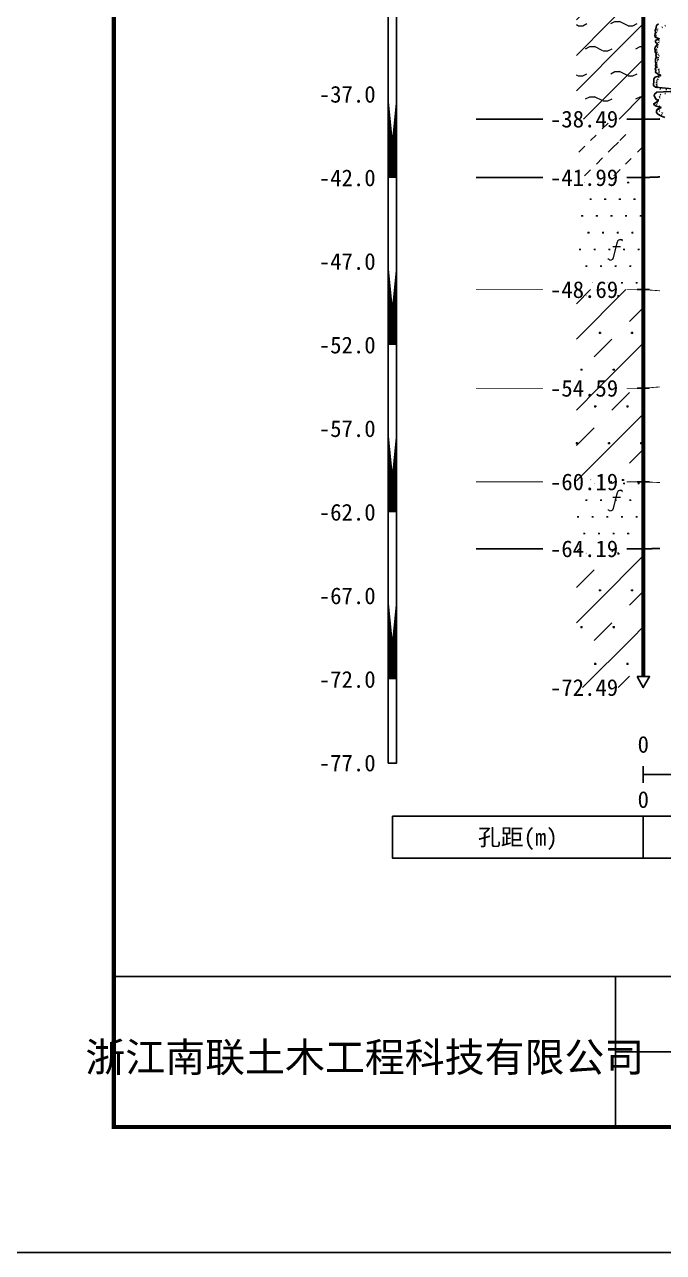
# Model space of a CAD drawing. Extents: x -37 to 3540, y -1485 to 297.
# Drawn here: x 2709.1 to 2785.5, y -594 to -447.1 of the extents above; entities that cross this region are included whole.
import ezdxf
from ezdxf.enums import TextEntityAlignment as Align

# ---------------------------------------------------------------- set-up
doc = ezdxf.new("R2010")
doc.units = 0
doc.linetypes.add('DOT', pattern=[6.35, 0, -6.35])
doc.layers.get('0').update_dxf_attribs({"linetype": 'CONTINUOUS'})
for name, color, linetype in [('CURVE', 200, 'CONTINUOUS'), ('FRAME', 7, 'CONTINUOUS'), ('HOLE', 41, 'CONTINUOUS'), ('RULER', 7, 'CONTINUOUS'), ('STRATUM', 241, 'CONTINUOUS')]:
    doc.layers.add(name, color=color, linetype=linetype)
doc.layers.add('HATCH', color=7, linetype='CONTINUOUS', lineweight=13)
doc.styles.add('ST', font='')
doc.styles.get('ST').set_extended_font_data('SimSun')
pattern_1 = [(82.875, (2698.9702, -595.206), (0.000369, 10.000176), [0.0893, -80.5337]), (143.13, (2699.0712, -595.2818), (-29.999964, 20.000054), [0.12627, -49.87373]), (172.875, (2699.2484, -595.304), (-70.000246, 9.99966), [0.17857, -80.44443]), (206.565, (2699.427, -595.2147), (-9.9997, -9.99969), [0.19954, -22.16046]), (243.435, (2699.516, -595.0363), (9e-06, -9.9997), [0.19954, -22.16146]), (255.964, (2699.6054, -594.679), (-0.0002, -9.9995), [0.36813, -40.86287]), (255.964, (2699.9155, -593.439), (-0.0002, -9.9995), [1.2784, -39.9526]), (255.964, (2699.984, -593.165), (-0.0002, -9.9995), [0.28235, -40.94865]), (216.87, (2700.1742, -592.9108), (-9.999982, -10.000018), [0.12627, -49.87373]), (243.435, (2700.073, -592.9865), (9e-06, -9.9997), [0.19954, -22.16146]), (206.565, (2700.3527, -592.8215), (-9.9997, -9.99969), [0.19954, -22.16046]), (172.875, (2700.5298, -592.8437), (-70.000246, 9.99966), [0.17857, -80.44443]), (143.13, (2700.6309, -592.9194), (-29.999964, 20.000054), [0.12627, -49.87373]), (82.875, (2700.6198, -593.008), (0.000369, 10.000176), [0.0893, -80.5337]), (0, (2699.475, -593.66), (0, 10), [0.89286, -9.10714]), (0, (2699.8298, -594), (1, 2), [0, -1.75]), (0, (2699.8048, -593.975), (1, 2), [0, -1.75]), (0, (2699.8048, -594), (1, 2), [0, -1.75]), (0, (2699.7798, -594), (1, 2), [0, -1.75]), (0, (2699.8048, -594.025), (1, 2), [0, -1.75])]
pattern_2 = [(45, (2699.805, -594), (-4.24264, 4.24264), [10, 0]), (45, (2700.866, -597.182), (-2.12132, 6.36396), [3, -3])]
pattern_3 = [(82.875, (2697.9687, -596.6533), (0.00081, 22.00039), [0.1964, -177.1742]), (143.13, (2698.191, -596.82), (-65.99992, 44.00012), [0.2778, -109.7222]), (172.875, (2698.5807, -596.8687), (-154.00054, 21.999253), [0.3929, -176.9777]), (206.565, (2698.973, -596.672), (-21.99935, -21.9993), [0.439, -48.753]), (243.435, (2699.17, -596.28), (2e-05, -21.9993), [0.439, -48.7552]), (255.964, (2699.366, -595.494), (-0.00044, -21.9989), [0.8099, -89.8983]), (255.964, (2700.048, -592.7656), (-0.00044, -21.9989), [2.8124, -87.8958]), (255.964, (2700.199, -592.163), (-0.00044, -21.9989), [0.6212, -90.087]), (216.87, (2700.6174, -591.6037), (-21.99996, -22.00004), [0.2778, -109.7222]), (243.435, (2700.395, -591.77), (2e-05, -21.9993), [0.439, -48.7552]), (206.565, (2701.01, -591.407), (-21.99935, -21.9993), [0.439, -48.753]), (172.875, (2701.4, -591.456), (-154.00054, 21.999253), [0.3929, -176.9777]), (143.13, (2701.622, -591.6228), (-65.99992, 44.00012), [0.2778, -109.7222]), (82.875, (2701.5978, -591.8177), (0.00081, 22.00039), [0.1964, -177.1742]), (0, (2699.08, -593.252), (0, 22), [1.9643, -20.0357]), (0, (2699.86, -594), (2.2, 4.4), [0, -3.85]), (0, (2699.805, -593.945), (2.2, 4.4), [0, -3.85]), (0, (2699.805, -594), (2.2, 4.4), [0, -3.85]), (0, (2699.75, -594), (2.2, 4.4), [0, -3.85]), (0, (2699.805, -594.055), (2.2, 4.4), [0, -3.85])]

# ---------------------------------------------------------------- blocks, each defined once
blk = doc.blocks.new('图签_A3长')
for p, q in [((0, 18), (-380, 18)), ((-380, 18), (-380, 0)), ((-320, 0), (-320, 18)), ((-320, 9), (0, 9)), ((-380, 0), (0, 0))]:
    blk.add_line(p, q)
at = {"style": 'ST'}
for tag, p in [('01＿单位名称', (-349.98, 8.36)), ('02＿工程名称', (-271.3, 5.16)), ('04＿工程编号', (-176.51, 4.65)), ('05＿日期', (-35.59, 4.65)), ('06＿图号', (-11.16, 4.91))]:
    blk.add_attdef(tag, text='', height=3.5, dxfattribs=at).set_placement(p, align=Align.MIDDLE_CENTER)
at = {"style": 'ST', "width": 0.85}
blk.add_attdef('03＿图件名称', text='', height=3, dxfattribs=at).set_placement((-205.49, 5.05), align=Align.MIDDLE_CENTER)

msp = doc.modelspace()

# ---------------------------------------------------------------- hatches: boundary and pattern name
at = {"layer": 'HATCH'}
h = msp.add_hatch(dxfattribs=at)
h.set_pattern_fill('YNNT', color=251, style=0)
h.set_pattern_definition([(45, (2699.8048, -594), (-2.12132, 2.12132), [10, 0]), (26.565, (2700.879, -594.2536), (5.999823, 5.999812), [0.567, -12.849]), (0, (2700.312, -594.2536), (0, 6), [0.567, -5.433]), (26.565, (2698.2235, -594), (5.999823, 5.999812), [0.567, -12.849]), (0, (2698.7307, -593.7464), (0, 6), [0.567, -5.433]), (153.435, (2700.312, -594.2536), (-5.999818, -5e-06), [1.134, -12.2826]), (26.565, (2703.879, -591.2536), (5.999823, 5.999812), [0.567, -12.849]), (0, (2703.312, -591.2536), (0, 6), [0.567, -5.433]), (26.565, (2701.2235, -591), (5.999823, 5.999812), [0.567, -12.849]), (0, (2701.7307, -590.7464), (0, 6), [0.567, -5.433]), (153.435, (2703.312, -591.2536), (-5.999818, -5e-06), [1.134, -12.2826])])
h.paths.add_polyline_path([(2783.12, -442.22), (2775.12, -442.22), (2775.12, -458.42), (2783.12, -458.42)])
h.paths.add_polyline_path([(2771.05, -459.91), (2780.61, -459.91), (2780.61, -456.98), (2771.05, -456.98)], flags=9)
h.paths.add_polyline_path([(2771.05, -443.71), (2780.61, -443.71), (2780.61, -440.78), (2771.05, -440.78)], flags=9)
h = msp.add_hatch(dxfattribs=at)
h.set_pattern_fill('NZFT', color=52, style=0)
h.set_pattern_definition([(45, (2699.805, -594), (-6e-07, 6.99998), [0.9473, -8.9522]), (45, (2701.205, -592.6), (-6e-07, 6.99998), [0.9869, -8.9126]), (45, (2702.605, -591.2), (-6e-07, 6.99998), [1.06018, -8.8393]), (45, (2704.005, -589.8), (-6e-07, 6.99998), [0.94918, -8.95032]), (45, (2705.405, -588.4), (-6e-07, 6.99998), [1.0365, -8.863]), (45, (2703.305, -594), (-6e-07, 6.99998), [1.01335, -8.88615]), (45, (2704.705, -592.6), (-6e-07, 6.99998), [1.07896, -12.12037]), (45, (2706.105, -591.2), (-6e-07, 6.99998), [0.99882, -8.90067]), (45, (2700.505, -589.8), (-4e-07, 6.99998), [1.05533, -8.84416]), (45, (2701.905, -588.4), (-4e-07, 6.99998), [1.0365, -8.863])])
h.paths.add_polyline_path([(2783.12, -458.42), (2775.12, -458.42), (2775.12, -465.42), (2783.12, -465.42)])
h.paths.add_polyline_path([(2771.05, -466.91), (2780.61, -466.91), (2780.61, -463.98), (2771.05, -463.98)], flags=9)
h.paths.add_polyline_path([(2771.05, -459.91), (2780.61, -459.91), (2780.61, -456.98), (2771.05, -456.98)], flags=9)
h = msp.add_hatch(dxfattribs=at)
h.set_pattern_fill('FS', color=142, style=0)
h.set_pattern_definition(pattern_1)
h.paths.add_polyline_path([(2783.12, -465.42), (2775.12, -465.42), (2775.12, -478.82), (2783.12, -478.82)])
h.paths.add_polyline_path([(2771.05, -480.31), (2780.61, -480.31), (2780.61, -477.38), (2771.05, -477.38)], flags=9)
h.paths.add_polyline_path([(2771.05, -466.91), (2780.61, -466.91), (2780.61, -463.98), (2771.05, -463.98)], flags=9)
h = msp.add_hatch(dxfattribs=at)
h.set_pattern_fill('FZNT', color=32, style=0)
h.set_pattern_definition(pattern_2)
h.paths.add_polyline_path([(2783.12, -478.82), (2775.12, -478.82), (2775.12, -490.62), (2783.12, -490.62)])
h.paths.add_polyline_path([(2771.05, -492.11), (2780.61, -492.11), (2780.61, -489.18), (2771.05, -489.18)], flags=9)
h.paths.add_polyline_path([(2771.05, -480.31), (2780.61, -480.31), (2780.61, -477.38), (2771.05, -477.38)], flags=9)
h = msp.add_hatch(dxfattribs=at)
h.set_pattern_fill('FS', color=32, scale=2.2, style=0)
h.set_pattern_definition(pattern_3)
h.paths.add_polyline_path([(2783.12, -478.82), (2775.12, -478.82), (2775.12, -490.62), (2783.12, -490.62)])
h.paths.add_polyline_path([(2771.05, -492.11), (2780.61, -492.11), (2780.61, -489.18), (2771.05, -489.18)], flags=9)
h.paths.add_polyline_path([(2771.05, -480.31), (2780.61, -480.31), (2780.61, -477.38), (2771.05, -477.38)], flags=9)
h = msp.add_hatch(dxfattribs=at)
h.set_pattern_fill('FZNT', color=32, style=0)
h.set_pattern_definition(pattern_2)
h.paths.add_polyline_path([(2783.12, -490.62), (2775.12, -490.62), (2775.12, -501.82), (2783.12, -501.82)])
h.paths.add_polyline_path([(2771.05, -503.31), (2780.61, -503.31), (2780.61, -500.38), (2771.05, -500.38)], flags=9)
h.paths.add_polyline_path([(2771.05, -492.11), (2780.61, -492.11), (2780.61, -489.18), (2771.05, -489.18)], flags=9)
h = msp.add_hatch(dxfattribs=at)
h.set_pattern_fill('FS', color=32, scale=2.2, style=0)
h.set_pattern_definition(pattern_3)
h.paths.add_polyline_path([(2783.12, -490.62), (2775.12, -490.62), (2775.12, -501.82), (2783.12, -501.82)])
h.paths.add_polyline_path([(2771.05, -503.31), (2780.61, -503.31), (2780.61, -500.38), (2771.05, -500.38)], flags=9)
h.paths.add_polyline_path([(2771.05, -492.11), (2780.61, -492.11), (2780.61, -489.18), (2771.05, -489.18)], flags=9)
h = msp.add_hatch(dxfattribs=at)
h.set_pattern_fill('FS', color=142, style=0)
h.set_pattern_definition(pattern_1)
h.paths.add_polyline_path([(2783.12, -501.82), (2775.12, -501.82), (2775.12, -509.82), (2783.12, -509.82)])
h.paths.add_polyline_path([(2771.05, -511.31), (2780.61, -511.31), (2780.61, -508.38), (2771.05, -508.38)], flags=9)
h.paths.add_polyline_path([(2771.05, -503.31), (2780.61, -503.31), (2780.61, -500.38), (2771.05, -500.38)], flags=9)
h = msp.add_hatch(dxfattribs=at)
h.set_pattern_fill('FZNT', color=32, style=0)
h.set_pattern_definition(pattern_2)
h.paths.add_polyline_path([(2783.12, -509.82), (2775.12, -509.82), (2775.12, -526.42), (2783.12, -526.42), (2782.37, -525.12), (2783.12, -525.12)])
h.paths.add_polyline_path([(2771.05, -527.91), (2780.61, -527.91), (2780.61, -524.98), (2771.05, -524.98)], flags=9)
h.paths.add_polyline_path([(2771.05, -511.31), (2780.61, -511.31), (2780.61, -508.38), (2771.05, -508.38)], flags=9)
h = msp.add_hatch(dxfattribs=at)
h.set_pattern_fill('FS', color=32, scale=2.2, style=0)
h.set_pattern_definition(pattern_3)
h.paths.add_polyline_path([(2783.12, -509.82), (2775.12, -509.82), (2775.12, -526.42), (2783.12, -526.42), (2782.37, -525.12), (2783.12, -525.12)])
h.paths.add_polyline_path([(2771.05, -527.91), (2780.61, -527.91), (2780.61, -524.98), (2771.05, -524.98)], flags=9)
h.paths.add_polyline_path([(2771.05, -511.31), (2780.61, -511.31), (2780.61, -508.38), (2771.05, -508.38)], flags=9)

# ---------------------------------------------------------------- linework, layer by layer
at = {"layer": 'CURVE', "color": 30, "linetype": 'Continuous'}
for points in [[(2784.92, -447.02), (2784.71, -447.22), (2784.65, -447.42), (2784.64, -447.62), (2784.56, -447.82), (2784.59, -448.02), (2784.56, -448.22), (2784.51, -448.42), (2784.56, -448.62), (2785.03, -448.82), (2784.59, -449.02), (2784.6, -449.22), (2784.84, -449.42), (2784.7, -449.62), (2784.53, -449.82), (2784.52, -450.02), (2784.54, -450.22), (2784.53, -450.42), (2784.7, -450.62), (2784.62, -450.82), (2784.72, -451.02), (2784.6, -451.22), (2784.57, -451.42), (2784.58, -451.62), (2784.64, -451.82), (2784.58, -452.02), (2784.66, -452.22), (2784.55, -452.42), (2784.61, -452.62), (2784.58, -452.82), (2784.84, -453.02), (2785.2, -453.22), (2784.53, -453.42), (2784.38, -453.62), (2784.38, -453.82), (2784.37, -454.02), (2784.34, -454.22), (2784.36, -454.42), (2784.58, -454.62), (2786.59, -454.82)], [(2788.75, -455.02), (2784.75, -455.22), (2784.47, -455.42), (2784.42, -455.62), (2784.54, -455.82), (2784.61, -456.02), (2784.93, -456.22), (2784.61, -456.42), (2784.35, -456.62), (2784.6, -456.82), (2785.25, -457.02), (2784.84, -457.22), (2784.71, -457.42), (2784.72, -457.62), (2784.87, -457.82), (2785.22, -458.02), (2785.7, -458.22)]]:
    msp.add_lwpolyline(points, dxfattribs=at)
at = {"layer": 'CURVE', "color": 100, "linetype": 'DOT', "ltscale": 0.1}
for points in [[(2785.78, -447.22), (2785.42, -447.42), (2784.81, -447.62), (2784.81, -447.82), (2784.69, -448.02), (2784.58, -448.22), (2784.66, -448.42), (2784.69, -448.62), (2784.89, -448.82), (2785.02, -449.02), (2784.96, -449.22), (2784.89, -449.42), (2784.82, -449.62), (2784.86, -449.82), (2784.68, -450.02), (2784.69, -450.22), (2784.73, -450.42), (2784.86, -450.62), (2785.02, -450.82), (2784.9, -451.02), (2784.89, -451.22), (2784.86, -451.42), (2784.69, -451.62), (2784.69, -451.82), (2784.74, -452.02), (2784.76, -452.22), (2784.94, -452.42), (2785.02, -452.62), (2784.97, -452.82), (2785.09, -453.02), (2785.02, -453.22), (2785, -453.42), (2784.85, -453.62), (2784.74, -453.82), (2784.72, -454.02), (2784.72, -454.22), (2784.73, -454.42), (2784.72, -454.62), (2785.1, -454.82), (2788.02, -455.02)], [(2787.25, -455.22), (2785.21, -455.42), (2785.06, -455.62), (2785.12, -455.82), (2784.92, -456.02), (2784.89, -456.22), (2784.77, -456.42), (2784.71, -456.62), (2785.01, -456.82), (2785.16, -457.02), (2784.96, -457.22), (2785, -457.42), (2785.4, -457.62), (2785.31, -457.82), (2785.56, -458.02)]]:
    msp.add_lwpolyline(points, dxfattribs=at)
at = {"layer": 'FRAME', "color": 245, "linetype": 'Continuous'}
msp.add_line((3291.23, -594), (2629.8, -594), dxfattribs=at)
msp.add_lwpolyline([(2699.8, -594), (3119.8, -594), (3119.8, -297), (2699.8, -297)], close=True, dxfattribs=at)
at = {"layer": 'FRAME', "linetype": 'Continuous', "const_width": 0.5}
msp.add_lwpolyline([(2719.8, -579), (3099.8, -579), (3099.8, -312), (2719.8, -312)], close=True, dxfattribs=at)
at = {"layer": 'HOLE', "linetype": 'Continuous', "const_width": 0.5}
msp.add_lwpolyline([(2783.12, -376.42), (2783.12, -525.12)], dxfattribs=at)
at = {"layer": 'HOLE', "linetype": 'Continuous'}
for points in [[(2782.37, -458.42), (2783.87, -458.42)], [(2782.37, -465.42), (2783.87, -465.42)], [(2782.37, -478.82), (2783.87, -478.82)], [(2782.37, -490.62), (2783.87, -490.62)], [(2782.37, -501.82), (2783.87, -501.82)], [(2782.37, -509.82), (2783.87, -509.82)]]:
    msp.add_lwpolyline(points, dxfattribs=at)
msp.add_lwpolyline([(2782.37, -525.12), (2783.87, -525.12), (2783.12, -526.42)], close=True, dxfattribs=at)
at = {"layer": 'RULER', "linetype": 'Continuous'}
for points in [[(2752.62, -375.45), (2753.62, -375.45), (2753.62, -535.45), (2752.62, -535.45)], [(2753.12, -541.82), (2783.12, -541.82), (2783.12, -546.82), (2753.12, -546.82)]]:
    msp.add_lwpolyline(points, close=True, dxfattribs=at)
at = {"layer": 'RULER', "linetype": 'Continuous', "const_width": 1}
for points in [[(2753.12, -455.45), (2753.12, -465.45)], [(2753.12, -475.45), (2753.12, -485.45)], [(2753.12, -495.45), (2753.12, -505.45)], [(2753.12, -515.45), (2753.12, -525.45)]]:
    msp.add_lwpolyline(points, close=True, dxfattribs=at)
at = {"layer": 'RULER', "linetype": 'Continuous'}
for points in [[(2783.12, -536.82), (2783.12, -535.82)], [(2783.12, -536.82), (2833.12, -536.82)], [(2783.12, -536.82), (2783.12, -537.82)], [(2783.12, -541.82), (2834.14, -541.82), (2834.14, -546.82), (2783.12, -546.82)]]:
    msp.add_lwpolyline(points, dxfattribs=at)
at = {"layer": 'STRATUM', "linetype": 'Continuous'}
for points, const_width in [([(2763.12, -458.42), (2771.12, -458.42)], 0.2), ([(2781.12, -458.42), (2783.12, -458.42), (2785.12, -458.41)], 0.2), ([(2763.12, -465.42), (2771.12, -465.42)], 0.2), ([(2781.12, -465.42), (2783.12, -465.42), (2785.12, -465.34)], 0.2), ([(2763.12, -478.82), (2771.12, -478.82)], 0.1), ([(2781.12, -478.82), (2783.12, -478.82), (2785.12, -478.96)], 0.1), ([(2763.12, -490.62), (2771.12, -490.62)], 0.1), ([(2781.12, -490.62), (2783.12, -490.62), (2785.12, -490.46)], 0.1), ([(2763.12, -501.82), (2771.12, -501.82)], 0.1), ([(2781.12, -501.82), (2783.12, -501.82), (2785.12, -501.9)], 0.1), ([(2763.12, -509.82), (2771.12, -509.82)], 0.2), ([(2781.12, -509.82), (2783.12, -509.82), (2785.12, -509.8)], 0.2)]:
    msp.add_lwpolyline(points, dxfattribs=dict(at, const_width=const_width))

# ---------------------------------------------------------------- block references
at = {"layer": 'FRAME'}
ref = msp.add_blockref('图签_A3长', (3099.8, -579), dxfattribs=at)
ref.add_attrib('01＿单位名称', '浙江南联土木工程科技有限公司', dxfattribs={"layer": '0', "height": 3.5, "style": 'ST'}).set_placement((2749.82, -570.64), align=Align.MIDDLE_CENTER)

# ---------------------------------------------------------------- texts
at = {"layer": 'HOLE', "style": 'ST'}
for s, p in [('-38.49', (2780.12, -458.42)), ('-41.99', (2780.12, -465.42)), ('-48.69', (2780.12, -478.82)), ('-54.59', (2780.12, -490.62)), ('-60.19', (2780.12, -501.82)), ('-64.19', (2780.12, -509.82)), ('-72.49', (2780.12, -526.42))]:
    msp.add_text(s, height=2, dxfattribs=at).set_placement(p, align=Align.MIDDLE_RIGHT)
at = {"layer": 'RULER', "style": 'ST'}
for s, p in [('-37.0', (2751.12, -455.45)), ('-42.0', (2751.12, -465.45)), ('-47.0', (2751.12, -475.45)), ('-52.0', (2751.12, -485.45)), ('-57.0', (2751.12, -495.45)), ('-62.0', (2751.12, -505.45)), ('-67.0', (2751.12, -515.45)), ('-72.0', (2751.12, -525.45)), ('-77.0', (2751.12, -535.45))]:
    msp.add_text(s, height=2, dxfattribs=at).set_placement(p, align=Align.MIDDLE_RIGHT)
msp.add_text('0', height=2, dxfattribs=at).set_placement((2783.12, -534.82), align=Align.BOTTOM_CENTER)
msp.add_text('0', height=2, dxfattribs=at).set_placement((2783.12, -538.82), align=Align.TOP_CENTER)
msp.add_text('孔距(m)', height=2, dxfattribs=at).set_placement((2768.12, -544.32), align=Align.MIDDLE_CENTER)

doc.saveas('drawing.dxf')
